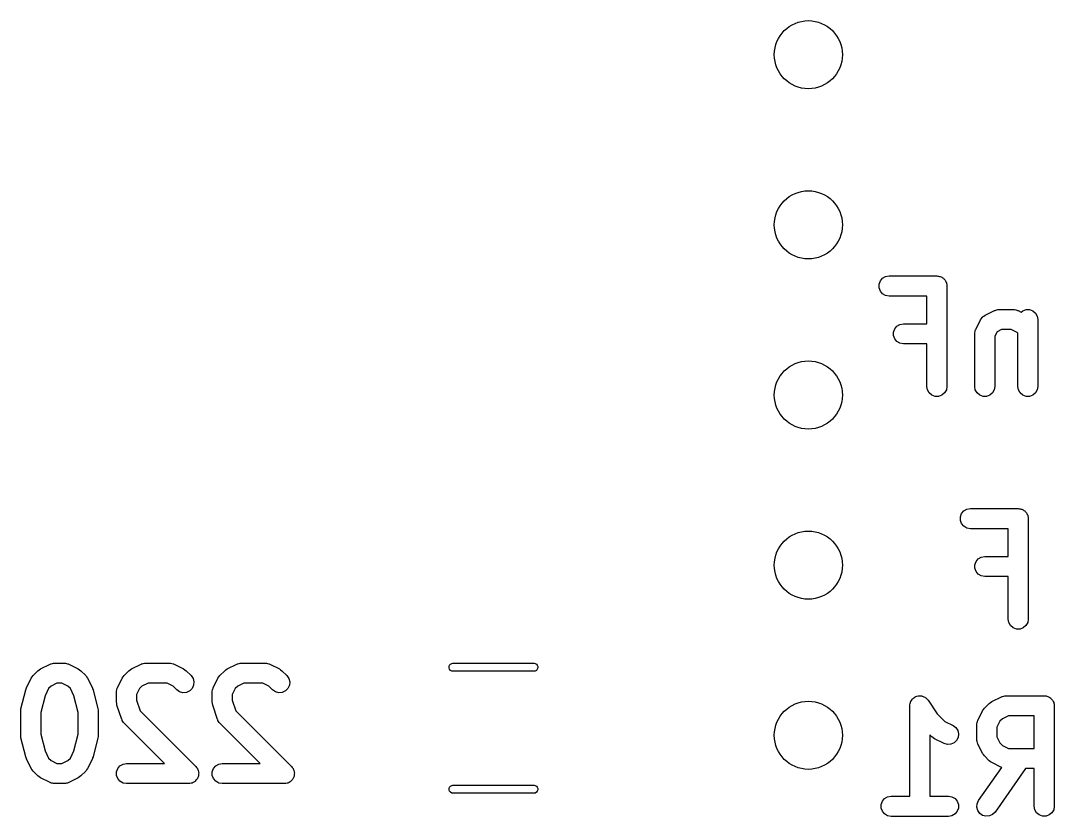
# Model space of a CAD drawing. Extents: x 81 to 161, y -172 to -32.
# Drawn here: x 127.69 to 143.12, y -82.62 to -70.74 of the extents above; entities that cross this region are included whole.
import ezdxf

# ---------------------------------------------------------------- set-up
doc = ezdxf.new("R2010")
doc.units = 0
doc.header["$MEASUREMENT"] = 0
doc.layers.add('BLACK', color=7, linetype='CONTINUOUS')

msp = doc.modelspace()

# ---------------------------------------------------------------- linework, layer by layer
at = {"layer": 'BLACK', "linetype": 'CONTINUOUS'}
for p, q in [((140.502, -74.6738), (140.52, -74.6249)), ((140.52, -74.6249), (140.553, -74.585)), ((140.553, -74.585), (140.598, -74.5589)), ((140.598, -74.5589), (140.65, -74.5499)), ((140.65, -74.5499), (141.364, -74.5499)), ((141.364, -74.5499), (141.377, -74.5521)), ((141.377, -74.5521), (141.39, -74.5521)), ((141.39, -74.5521), (141.402, -74.5566)), ((141.402, -74.5566), (141.415, -74.5589)), ((141.415, -74.5589), (141.426, -74.5655)), ((141.426, -74.5655), (141.439, -74.57)), ((141.439, -74.57), (141.449, -74.5784)), ((141.449, -74.5784), (141.46, -74.585)), ((141.46, -74.585), (141.469, -74.595)), ((141.469, -74.595), (141.479, -74.6034)), ((141.479, -74.6034), (141.485, -74.6148)), ((141.485, -74.6148), (141.494, -74.6249)), ((141.494, -74.6249), (141.498, -74.6372)), ((141.498, -74.6372), (141.505, -74.6486)), ((140.502, -74.7259), (140.502, -74.6738)), ((140.52, -74.7749), (140.502, -74.7259)), ((140.553, -74.8148), (140.52, -74.7749)), ((141.505, -74.6486), (141.507, -74.6615)), ((141.507, -74.6615), (141.512, -74.6738)), ((141.512, -74.6738), (141.512, -74.6869)), ((141.512, -74.6869), (141.514, -74.6999)), ((141.514, -74.6999), (141.514, -76.1999)), ((140.598, -74.8408), (140.553, -74.8148)), ((140.65, -74.8499), (140.598, -74.8408)), ((141.214, -74.8499), (140.65, -74.8499)), ((141.214, -75.2642), (141.214, -74.8499)), ((142.082, -75.1371), (142.225, -75.0657)), ((142.225, -75.0657), (142.234, -75.0632)), ((142.234, -75.0632), (142.241, -75.0589)), ((142.241, -75.0589), (142.258, -75.0559)), ((142.258, -75.0559), (142.275, -75.0508)), ((142.275, -75.0508), (142.284, -75.0514)), ((142.284, -75.0514), (142.292, -75.0499)), ((142.292, -75.0499), (142.507, -75.0499)), ((142.507, -75.0499), (142.515, -75.0514)), ((142.515, -75.0514), (142.524, -75.0508)), ((142.524, -75.0508), (142.541, -75.0559)), ((142.541, -75.0559), (142.558, -75.0589)), ((142.558, -75.0589), (142.565, -75.0632)), ((142.565, -75.0632), (142.574, -75.0657)), ((142.574, -75.0657), (142.622, -75.0899)), ((142.622, -75.0899), (142.646, -75.07)), ((142.646, -75.07), (142.695, -75.0521)), ((142.695, -75.0521), (142.747, -75.0521)), ((142.747, -75.0521), (142.796, -75.07)), ((142.796, -75.07), (142.836, -75.1034)), ((142.836, -75.1034), (142.862, -75.1486)), ((140.813, -75.2732), (140.864, -75.2642)), ((140.864, -75.2642), (141.214, -75.2642)), ((141.944, -75.3471), (142.015, -75.2042)), ((142.015, -75.2042), (142.028, -75.1865)), ((142.028, -75.1865), (142.041, -75.1682)), ((142.041, -75.1682), (142.044, -75.1657)), ((142.044, -75.1657), (142.046, -75.1624)), ((142.046, -75.1624), (142.065, -75.1502)), ((142.065, -75.1502), (142.082, -75.1371)), ((142.862, -75.1486), (142.871, -75.1999)), ((142.871, -75.1999), (142.871, -76.1999)), ((140.716, -75.3881), (140.734, -75.3392)), ((140.716, -75.4402), (140.716, -75.3881)), ((140.734, -75.3392), (140.767, -75.2992)), ((140.767, -75.2992), (140.813, -75.2732)), ((141.928, -75.4142), (141.93, -75.4056)), ((141.928, -76.1999), (141.928, -75.4142)), ((141.929, -75.397), (141.934, -75.3802)), ((141.93, -75.4056), (141.929, -75.397)), ((141.934, -75.3802), (141.937, -75.3628)), ((141.937, -75.3628), (141.941, -75.3554)), ((141.941, -75.3554), (141.944, -75.3471)), ((142.261, -75.3831), (142.228, -75.4496)), ((142.328, -75.3499), (142.261, -75.3831)), ((142.471, -75.3499), (142.328, -75.3499)), ((142.561, -75.3946), (142.471, -75.3499)), ((142.571, -75.4049), (142.561, -75.3946)), ((142.571, -76.1999), (142.571, -75.4049)), ((140.734, -75.4892), (140.716, -75.4402)), ((140.767, -75.5291), (140.734, -75.4892)), ((140.813, -75.5551), (140.767, -75.5291)), ((140.864, -75.5642), (140.813, -75.5551)), ((141.214, -75.5642), (140.864, -75.5642)), ((141.214, -76.1999), (141.214, -75.5642)), ((142.228, -75.4496), (142.228, -76.1999)), ((141.223, -76.2512), (141.214, -76.1999)), ((141.249, -76.2963), (141.223, -76.2512)), ((141.289, -76.3298), (141.249, -76.2963)), ((141.338, -76.3476), (141.289, -76.3298)), ((141.439, -76.3298), (141.39, -76.3476)), ((141.479, -76.2963), (141.439, -76.3298)), ((141.505, -76.2512), (141.479, -76.2963)), ((141.514, -76.1999), (141.505, -76.2512)), ((141.937, -76.2512), (141.928, -76.1999)), ((141.963, -76.2963), (141.937, -76.2512)), ((142.003, -76.3298), (141.963, -76.2963)), ((142.052, -76.3476), (142.003, -76.3298)), ((142.153, -76.3298), (142.104, -76.3476)), ((142.193, -76.2963), (142.153, -76.3298)), ((142.219, -76.2512), (142.193, -76.2963)), ((142.228, -76.1999), (142.219, -76.2512)), ((142.58, -76.2512), (142.571, -76.1999)), ((142.606, -76.2963), (142.58, -76.2512)), ((142.646, -76.3298), (142.606, -76.2963)), ((142.695, -76.3476), (142.646, -76.3298)), ((142.796, -76.3298), (142.747, -76.3476)), ((142.836, -76.2963), (142.796, -76.3298)), ((142.862, -76.2512), (142.836, -76.2963)), ((142.871, -76.1999), (142.862, -76.2512)), ((141.39, -76.3476), (141.338, -76.3476)), ((142.104, -76.3476), (142.052, -76.3476)), ((142.747, -76.3476), (142.695, -76.3476)), ((141.767, -78.0577), (141.812, -78.0316)), ((141.812, -78.0316), (141.863, -78.0226)), ((141.863, -78.0226), (142.578, -78.0226)), ((142.578, -78.0226), (142.59, -78.0249)), ((142.59, -78.0249), (142.604, -78.0249)), ((142.604, -78.0249), (142.616, -78.0293)), ((142.616, -78.0293), (142.629, -78.0316)), ((142.629, -78.0316), (142.64, -78.0382)), ((142.64, -78.0382), (142.653, -78.0427)), ((141.716, -78.1465), (141.733, -78.0976)), ((141.716, -78.1986), (141.716, -78.1465)), ((141.733, -78.0976), (141.767, -78.0577)), ((142.653, -78.0427), (142.663, -78.0511)), ((142.663, -78.0511), (142.674, -78.0577)), ((142.674, -78.0577), (142.682, -78.0677)), ((142.682, -78.0677), (142.692, -78.0762)), ((142.692, -78.0762), (142.699, -78.0875)), ((142.699, -78.0875), (142.707, -78.0976)), ((142.707, -78.0976), (142.712, -78.1099)), ((142.712, -78.1099), (142.719, -78.1213)), ((142.719, -78.1213), (142.721, -78.1342)), ((142.721, -78.1342), (142.725, -78.1465)), ((142.725, -78.1465), (142.725, -78.1596)), ((142.725, -78.1596), (142.728, -78.1726)), ((142.728, -78.1726), (142.728, -79.6726)), ((141.733, -78.2476), (141.716, -78.1986)), ((141.767, -78.2875), (141.733, -78.2476)), ((141.812, -78.3135), (141.767, -78.2875)), ((141.863, -78.3226), (141.812, -78.3135)), ((142.428, -78.3226), (141.863, -78.3226)), ((142.428, -78.7369), (142.428, -78.3226)), ((141.948, -78.8119), (141.981, -78.7719)), ((141.981, -78.7719), (142.026, -78.7459)), ((142.026, -78.7459), (142.078, -78.7369)), ((142.078, -78.7369), (142.428, -78.7369)), ((141.93, -78.8608), (141.948, -78.8119)), ((141.93, -78.9129), (141.93, -78.8608)), ((141.948, -78.9619), (141.93, -78.9129)), ((141.981, -79.0018), (141.948, -78.9619)), ((142.026, -79.0278), (141.981, -79.0018)), ((142.078, -79.0369), (142.026, -79.0278)), ((142.428, -79.0369), (142.078, -79.0369)), ((142.428, -79.6726), (142.428, -79.0369)), ((142.437, -79.7239), (142.428, -79.6726)), ((142.463, -79.769), (142.437, -79.7239)), ((142.719, -79.7239), (142.692, -79.769)), ((142.728, -79.6726), (142.719, -79.7239)), ((142.503, -79.8025), (142.463, -79.769)), ((142.552, -79.8203), (142.503, -79.8025)), ((142.604, -79.8203), (142.552, -79.8203)), ((142.653, -79.8025), (142.604, -79.8203)), ((142.692, -79.769), (142.653, -79.8025)), ((127.99, -80.4158), (128.133, -80.3444)), ((128.133, -80.3444), (128.141, -80.3419)), ((128.141, -80.3419), (128.149, -80.3376)), ((128.149, -80.3376), (128.166, -80.3346)), ((128.166, -80.3346), (128.183, -80.3296)), ((128.183, -80.3296), (128.191, -80.3301)), ((128.191, -80.3301), (128.2, -80.3286)), ((128.2, -80.3286), (128.343, -80.3286)), ((128.343, -80.3286), (128.351, -80.3301)), ((128.351, -80.3301), (128.36, -80.3296)), ((128.36, -80.3296), (128.377, -80.3346)), ((128.377, -80.3346), (128.394, -80.3376)), ((128.394, -80.3376), (128.402, -80.3419)), ((128.402, -80.3419), (128.41, -80.3444)), ((128.41, -80.3444), (128.553, -80.4158)), ((129.347, -80.4158), (129.49, -80.3444)), ((129.49, -80.3444), (129.498, -80.3419)), ((129.498, -80.3419), (129.506, -80.3376)), ((129.506, -80.3376), (129.523, -80.3346)), ((129.523, -80.3346), (129.54, -80.3296)), ((129.54, -80.3296), (129.549, -80.3301)), ((129.549, -80.3301), (129.557, -80.3286)), ((129.557, -80.3286), (129.914, -80.3286)), ((129.914, -80.3286), (129.923, -80.3301)), ((129.923, -80.3301), (129.931, -80.3296)), ((129.931, -80.3296), (129.948, -80.3346)), ((129.948, -80.3346), (129.966, -80.3376)), ((129.966, -80.3376), (129.973, -80.3419)), ((129.973, -80.3419), (129.981, -80.3444)), ((129.981, -80.3444), (130.124, -80.4158)), ((130.776, -80.4158), (130.919, -80.3444)), ((130.919, -80.3444), (130.927, -80.3419)), ((130.927, -80.3419), (130.934, -80.3376)), ((130.934, -80.3376), (130.952, -80.3346)), ((130.952, -80.3346), (130.969, -80.3296)), ((130.969, -80.3296), (130.977, -80.3301)), ((130.977, -80.3301), (130.986, -80.3286)), ((130.986, -80.3286), (131.343, -80.3286)), ((131.343, -80.3286), (131.351, -80.3301)), ((131.351, -80.3301), (131.36, -80.3296)), ((131.36, -80.3296), (131.377, -80.3346)), ((131.377, -80.3346), (131.394, -80.3376)), ((131.394, -80.3376), (131.402, -80.3419)), ((131.402, -80.3419), (131.41, -80.3444)), ((131.41, -80.3444), (131.553, -80.4158)), ((134.092, -80.3609), (134.106, -80.3447)), ((134.106, -80.3447), (134.124, -80.3341)), ((134.124, -80.3341), (134.14, -80.3314)), ((134.14, -80.3314), (135.354, -80.3314)), ((135.354, -80.3314), (135.37, -80.3341)), ((135.37, -80.3341), (135.388, -80.3447)), ((135.388, -80.3447), (135.402, -80.3609)), ((127.88, -80.5154), (127.951, -80.4439)), ((127.951, -80.4439), (127.971, -80.4302)), ((127.971, -80.4302), (127.99, -80.4158)), ((128.553, -80.4158), (128.572, -80.4301)), ((128.572, -80.4301), (128.592, -80.4439)), ((128.592, -80.4439), (128.663, -80.5154)), ((129.237, -80.5154), (129.308, -80.4439)), ((129.308, -80.4439), (129.328, -80.4301)), ((129.328, -80.4301), (129.347, -80.4158)), ((130.124, -80.4158), (130.144, -80.4301)), ((130.144, -80.4301), (130.163, -80.4439)), ((130.163, -80.4439), (130.235, -80.5154)), ((130.665, -80.5154), (130.737, -80.4439)), ((130.737, -80.4439), (130.756, -80.4301)), ((130.756, -80.4301), (130.776, -80.4158)), ((131.553, -80.4158), (131.572, -80.4301)), ((131.572, -80.4301), (131.592, -80.4439)), ((131.592, -80.4439), (131.663, -80.5154)), ((134.085, -80.3808), (134.092, -80.3609)), ((134.085, -80.402), (134.085, -80.3808)), ((134.092, -80.4219), (134.085, -80.402)), ((134.106, -80.4381), (134.092, -80.4219)), ((134.124, -80.4486), (134.106, -80.4381)), ((134.14, -80.4514), (134.124, -80.4486)), ((135.354, -80.4514), (134.14, -80.4514)), ((135.37, -80.4486), (135.354, -80.4514)), ((135.388, -80.4381), (135.37, -80.4486)), ((135.402, -80.4219), (135.388, -80.4381)), ((135.402, -80.3609), (135.409, -80.3808)), ((135.409, -80.402), (135.402, -80.4219)), ((135.409, -80.3808), (135.409, -80.402)), ((127.78, -80.6972), (127.852, -80.5543)), ((127.852, -80.5543), (127.866, -80.5351)), ((127.866, -80.5351), (127.88, -80.5154)), ((128.235, -80.6286), (128.146, -80.6733)), ((128.307, -80.6286), (128.235, -80.6286)), ((128.397, -80.6733), (128.307, -80.6286)), ((128.663, -80.5154), (128.677, -80.535)), ((128.677, -80.535), (128.691, -80.5543)), ((128.691, -80.5543), (128.763, -80.6972)), ((129.137, -80.6972), (129.209, -80.5543)), ((129.209, -80.5543), (129.223, -80.5351)), ((129.223, -80.5351), (129.237, -80.5154)), ((129.593, -80.6286), (129.503, -80.6733)), ((129.879, -80.6286), (129.593, -80.6286)), ((129.968, -80.6733), (129.879, -80.6286)), ((130.235, -80.5154), (130.265, -80.558)), ((130.273, -80.6602), (130.251, -80.7075)), ((130.265, -80.558), (130.278, -80.6084)), ((130.278, -80.6084), (130.273, -80.6602)), ((130.566, -80.6972), (130.637, -80.5543)), ((130.637, -80.5543), (130.652, -80.535)), ((130.652, -80.535), (130.665, -80.5154)), ((131.021, -80.6286), (130.932, -80.6733)), ((131.307, -80.6286), (131.021, -80.6286)), ((131.397, -80.6733), (131.307, -80.6286)), ((131.663, -80.5154), (131.693, -80.558)), ((131.702, -80.6603), (131.68, -80.7075)), ((131.693, -80.558), (131.707, -80.6084)), ((131.707, -80.6084), (131.702, -80.6603)), ((127.697, -81.0136), (127.769, -80.7279)), ((127.769, -80.7279), (127.775, -80.7129)), ((127.775, -80.7129), (127.78, -80.6972)), ((128.109, -80.7103), (128.056, -80.8166)), ((128.146, -80.6733), (128.109, -80.7103)), ((128.434, -80.7103), (128.397, -80.6733)), ((128.487, -80.8166), (128.434, -80.7103)), ((128.763, -80.6972), (128.767, -80.7129)), ((128.767, -80.7129), (128.774, -80.7279)), ((128.774, -80.7279), (128.846, -81.0136)), ((129.121, -80.7643), (129.123, -80.7558)), ((129.121, -80.9071), (129.121, -80.7643)), ((129.122, -80.7471), (129.127, -80.7303)), ((129.123, -80.7558), (129.122, -80.7471)), ((129.127, -80.7303), (129.13, -80.713)), ((129.13, -80.713), (129.135, -80.7055)), ((129.135, -80.7055), (129.137, -80.6972)), ((129.466, -80.7103), (129.421, -80.7997)), ((129.421, -80.7997), (129.421, -80.8828)), ((129.503, -80.6733), (129.466, -80.7103)), ((130.023, -80.7275), (129.968, -80.6733)), ((130.065, -80.7574), (130.023, -80.7275)), ((130.115, -80.7709), (130.065, -80.7574)), ((130.167, -80.7663), (130.115, -80.7709)), ((130.215, -80.7443), (130.167, -80.7663)), ((130.251, -80.7075), (130.215, -80.7443)), ((130.55, -80.7643), (130.552, -80.7558)), ((130.55, -80.9071), (130.55, -80.7643)), ((130.551, -80.7471), (130.556, -80.7303)), ((130.552, -80.7558), (130.551, -80.7471)), ((130.556, -80.7303), (130.559, -80.713)), ((130.559, -80.713), (130.563, -80.7055)), ((130.563, -80.7055), (130.566, -80.6972)), ((130.895, -80.7103), (130.85, -80.7997)), ((130.85, -80.7997), (130.85, -80.8828)), ((130.932, -80.6733), (130.895, -80.7103)), ((131.451, -80.7275), (131.397, -80.6733)), ((131.494, -80.7574), (131.451, -80.7275)), ((131.544, -80.7709), (131.494, -80.7574)), ((131.596, -80.7663), (131.544, -80.7709)), ((131.643, -80.7443), (131.596, -80.7663)), ((131.68, -80.7075), (131.643, -80.7443)), ((128.056, -80.8166), (127.993, -81.0685)), ((128.55, -81.0685), (128.487, -80.8166)), ((129.126, -80.9308), (129.121, -80.9071)), ((129.129, -80.9546), (129.126, -80.9308)), ((129.201, -81.1689), (129.129, -80.9546)), ((129.421, -80.8828), (129.474, -81.0404)), ((130.554, -80.9308), (130.55, -80.9071)), ((130.558, -80.9546), (130.554, -80.9308)), ((130.629, -81.1689), (130.558, -80.9546)), ((130.85, -80.8828), (130.903, -81.0404)), ((140.959, -80.9666), (140.96, -80.9584)), ((140.959, -82.3166), (140.959, -80.9666)), ((140.96, -80.9501), (140.965, -80.9329)), ((140.96, -80.9584), (140.96, -80.9501)), ((140.965, -80.9329), (140.968, -80.9153)), ((140.968, -80.9153), (140.972, -80.9081)), ((140.972, -80.9081), (140.975, -80.9001)), ((140.975, -80.9001), (140.985, -80.8857)), ((140.985, -80.8857), (140.994, -80.8702)), ((140.994, -80.8702), (141, -80.8648)), ((141, -80.8648), (141.005, -80.8581)), ((141.005, -80.8581), (141.02, -80.8482)), ((141.02, -80.8482), (141.034, -80.8367)), ((141.034, -80.8367), (141.042, -80.8338)), ((141.042, -80.8338), (141.049, -80.8292)), ((141.049, -80.8292), (141.066, -80.825)), ((141.066, -80.825), (141.083, -80.8188)), ((141.083, -80.8188), (141.091, -80.8188)), ((141.091, -80.8188), (141.099, -80.8169)), ((141.099, -80.8169), (141.117, -80.8188)), ((141.117, -80.8188), (141.135, -80.8188)), ((141.135, -80.8188), (141.143, -80.8217)), ((141.143, -80.8217), (141.151, -80.8226)), ((141.151, -80.8226), (141.167, -80.8305)), ((141.167, -80.8305), (141.184, -80.8367)), ((141.184, -80.8367), (141.19, -80.842)), ((141.19, -80.842), (141.198, -80.8457)), ((141.198, -80.8457), (141.21, -80.8586)), ((141.21, -80.8586), (141.224, -80.8702)), ((141.224, -80.8702), (141.228, -80.8774)), ((141.228, -80.8774), (141.234, -80.8834)), ((141.234, -80.8834), (141.368, -81.0853)), ((142.074, -81.0034), (142.146, -80.9319)), ((142.146, -80.9319), (142.165, -80.9181)), ((142.165, -80.9181), (142.185, -80.9038)), ((142.185, -80.9038), (142.328, -80.8324)), ((142.328, -80.8324), (142.336, -80.8299)), ((142.336, -80.8299), (142.343, -80.8256)), ((142.343, -80.8256), (142.361, -80.8226)), ((142.361, -80.8226), (142.378, -80.8176)), ((142.378, -80.8176), (142.386, -80.8181)), ((142.386, -80.8181), (142.395, -80.8166)), ((142.395, -80.8166), (142.966, -80.8166)), ((142.966, -80.8166), (142.979, -80.8188)), ((142.979, -80.8188), (142.992, -80.8188)), ((142.992, -80.8188), (143.005, -80.8233)), ((143.005, -80.8233), (143.017, -80.8256)), ((143.017, -80.8256), (143.029, -80.8322)), ((143.029, -80.8322), (143.041, -80.8367)), ((143.041, -80.8367), (143.051, -80.8451)), ((143.051, -80.8451), (143.063, -80.8517)), ((143.063, -80.8517), (143.071, -80.8617)), ((143.071, -80.8617), (143.081, -80.8702)), ((143.081, -80.8702), (143.088, -80.8815)), ((143.088, -80.8815), (143.096, -80.8916)), ((143.096, -80.8916), (143.101, -80.9039)), ((143.101, -80.9039), (143.107, -80.9153)), ((143.107, -80.9153), (143.109, -80.9282)), ((143.109, -80.9282), (143.114, -80.9405)), ((143.114, -80.9405), (143.114, -80.9536)), ((143.114, -80.9536), (143.116, -80.9666)), ((143.116, -80.9666), (143.116, -82.4666)), ((127.693, -81.05), (127.696, -81.0319)), ((127.693, -81.4071), (127.693, -81.05)), ((127.696, -81.0319), (127.697, -81.0136)), ((127.993, -81.0685), (127.993, -81.3887)), ((128.55, -81.3887), (128.55, -81.0685)), ((128.846, -81.0136), (128.847, -81.0319)), ((128.847, -81.0319), (128.85, -81.05)), ((128.85, -81.05), (128.85, -81.4071)), ((129.474, -81.0404), (130.306, -81.8725)), ((130.903, -81.0404), (131.735, -81.8725)), ((141.368, -81.0853), (141.484, -81.2004)), ((141.975, -81.1852), (142.046, -81.0423)), ((142.046, -81.0423), (142.061, -81.023)), ((142.061, -81.023), (142.074, -81.0034)), ((142.43, -81.1166), (142.341, -81.1613)), ((142.816, -81.1166), (142.43, -81.1166)), ((142.816, -81.6023), (142.816, -81.1166)), ((129.205, -81.1765), (129.201, -81.1689)), ((129.207, -81.1848), (129.205, -81.1765)), ((129.217, -81.1992), (129.207, -81.1848)), ((129.225, -81.2147), (129.217, -81.1992)), ((129.232, -81.2204), (129.225, -81.2147)), ((129.237, -81.2275), (129.232, -81.2204)), ((129.838, -81.8286), (129.237, -81.2275)), ((130.633, -81.1765), (130.629, -81.1689)), ((130.635, -81.1848), (130.633, -81.1765)), ((130.646, -81.1992), (130.635, -81.1848)), ((130.654, -81.2147), (130.646, -81.1992)), ((130.66, -81.2204), (130.654, -81.2147)), ((130.665, -81.2275), (130.66, -81.2204)), ((131.266, -81.8286), (130.665, -81.2275)), ((141.484, -81.2004), (141.605, -81.261)), ((141.605, -81.261), (141.646, -81.292)), ((141.959, -81.2523), (141.961, -81.2438)), ((141.959, -81.4666), (141.959, -81.2523)), ((141.96, -81.2351), (141.965, -81.2183)), ((141.961, -81.2438), (141.96, -81.2351)), ((141.965, -81.2183), (141.968, -81.201)), ((141.968, -81.201), (141.972, -81.1935)), ((141.972, -81.1935), (141.975, -81.1852)), ((142.304, -81.1983), (142.259, -81.2877)), ((142.341, -81.1613), (142.304, -81.1983)), ((127.696, -81.4252), (127.693, -81.4071)), ((127.697, -81.4435), (127.696, -81.4252)), ((127.993, -81.3887), (128.056, -81.6405)), ((128.487, -81.6405), (128.55, -81.3887)), ((128.847, -81.4252), (128.846, -81.4435)), ((128.85, -81.4071), (128.847, -81.4252)), ((141.289, -81.4298), (141.259, -81.4001)), ((141.259, -81.4001), (141.259, -82.3166)), ((141.308, -81.4436), (141.289, -81.4298)), ((141.646, -81.292), (141.675, -81.3355)), ((141.675, -81.3355), (141.687, -81.3862)), ((141.687, -81.3862), (141.681, -81.4379)), ((142.259, -81.2877), (142.259, -81.4312)), ((142.259, -81.4312), (142.304, -81.5206)), ((127.769, -81.7292), (127.697, -81.4435)), ((128.846, -81.4435), (128.774, -81.7292)), ((141.328, -81.4579), (141.308, -81.4436)), ((141.47, -81.5293), (141.328, -81.4579)), ((141.52, -81.5442), (141.47, -81.5293)), ((141.572, -81.541), (141.52, -81.5442)), ((141.62, -81.5203), (141.572, -81.541)), ((141.658, -81.4845), (141.62, -81.5203)), ((141.681, -81.4379), (141.658, -81.4845)), ((141.961, -81.4751), (141.959, -81.4666)), ((141.96, -81.4837), (141.961, -81.4751)), ((141.965, -81.5006), (141.96, -81.4837)), ((141.968, -81.5179), (141.965, -81.5006)), ((141.972, -81.5254), (141.968, -81.5179)), ((141.975, -81.5337), (141.972, -81.5254)), ((142.046, -81.6765), (141.975, -81.5337)), ((142.304, -81.5206), (142.341, -81.5576)), ((142.341, -81.5576), (142.43, -81.6023)), ((127.775, -81.7442), (127.769, -81.7292)), ((128.056, -81.6405), (128.109, -81.7469)), ((128.434, -81.7469), (128.487, -81.6405)), ((128.774, -81.7292), (128.767, -81.7442)), ((142.061, -81.6958), (142.046, -81.6765)), ((142.074, -81.7155), (142.061, -81.6958)), ((142.146, -81.7869), (142.074, -81.7155)), ((142.43, -81.6023), (142.816, -81.6023)), ((127.78, -81.7599), (127.775, -81.7442)), ((127.852, -81.9028), (127.78, -81.7599)), ((128.109, -81.7469), (128.146, -81.7839)), ((128.146, -81.7839), (128.235, -81.8286)), ((128.235, -81.8286), (128.307, -81.8286)), ((128.307, -81.8286), (128.397, -81.7839)), ((128.397, -81.7839), (128.434, -81.7469)), ((128.763, -81.7599), (128.691, -81.9028)), ((128.767, -81.7442), (128.763, -81.7599)), ((129.142, -81.9036), (129.175, -81.8637)), ((129.175, -81.8637), (129.22, -81.8376)), ((129.22, -81.8376), (129.271, -81.8286)), ((129.271, -81.8286), (129.838, -81.8286)), ((130.306, -81.8725), (130.317, -81.8886)), ((130.317, -81.8886), (130.33, -81.9036)), ((130.57, -81.9036), (130.604, -81.8637)), ((130.604, -81.8637), (130.649, -81.8376)), ((130.649, -81.8376), (130.7, -81.8286)), ((130.7, -81.8286), (131.266, -81.8286)), ((131.735, -81.8725), (131.746, -81.8886)), ((131.746, -81.8886), (131.758, -81.9036)), ((141.986, -82.3806), (142.331, -81.8875)), ((142.165, -81.8007), (142.146, -81.7869)), ((142.185, -81.815), (142.165, -81.8007)), ((142.328, -81.8864), (142.185, -81.815)), ((142.331, -81.8875), (142.328, -81.8864)), ((127.866, -81.9221), (127.852, -81.9028)), ((127.88, -81.9418), (127.866, -81.9221)), ((127.951, -82.0132), (127.88, -81.9418)), ((127.971, -82.027), (127.951, -82.0132)), ((127.99, -82.0413), (127.971, -82.027)), ((128.133, -82.1127), (127.99, -82.0413)), ((128.553, -82.0413), (128.41, -82.1127)), ((128.572, -82.027), (128.553, -82.0413)), ((128.592, -82.0132), (128.572, -82.027)), ((128.663, -81.9418), (128.592, -82.0132)), ((128.677, -81.9221), (128.663, -81.9418)), ((128.691, -81.9028), (128.677, -81.9221)), ((129.124, -81.9525), (129.142, -81.9036)), ((129.124, -82.0046), (129.124, -81.9525)), ((129.142, -82.0536), (129.124, -82.0046)), ((130.33, -81.9036), (130.332, -81.9098)), ((130.337, -82.0352), (130.33, -82.0536)), ((130.332, -81.9098), (130.336, -81.9152)), ((130.336, -81.9152), (130.341, -81.9341)), ((130.345, -82.0174), (130.337, -82.0352)), ((130.341, -81.9341), (130.348, -81.9525)), ((130.348, -82.0046), (130.345, -82.0108)), ((130.345, -82.0108), (130.345, -82.0174)), ((130.348, -81.9525), (130.348, -81.9591)), ((130.348, -81.9591), (130.349, -81.9655)), ((130.349, -81.9655), (130.348, -81.985)), ((130.348, -81.985), (130.348, -82.0046)), ((130.552, -81.9525), (130.57, -81.9036)), ((130.552, -82.0046), (130.552, -81.9525)), ((130.57, -82.0536), (130.552, -82.0046)), ((131.758, -81.9036), (131.761, -81.9098)), ((131.765, -82.0352), (131.758, -82.0536)), ((131.761, -81.9098), (131.765, -81.9152)), ((131.765, -81.9152), (131.77, -81.9341)), ((131.773, -82.0174), (131.765, -82.0352)), ((131.77, -81.9341), (131.776, -81.9525)), ((131.774, -82.0108), (131.773, -82.0174)), ((131.776, -82.0046), (131.774, -82.0108)), ((131.776, -81.9525), (131.776, -81.9591)), ((131.776, -81.9591), (131.778, -81.9655)), ((131.778, -81.9655), (131.776, -81.985)), ((131.776, -81.985), (131.776, -82.0046)), ((142.687, -81.9023), (142.232, -82.5526)), ((142.816, -81.9023), (142.687, -81.9023)), ((142.816, -82.4666), (142.816, -81.9023)), ((128.141, -82.1152), (128.133, -82.1127)), ((128.149, -82.1195), (128.141, -82.1152)), ((128.166, -82.1226), (128.149, -82.1195)), ((128.183, -82.1276), (128.166, -82.1226)), ((128.191, -82.1271), (128.183, -82.1276)), ((128.2, -82.1286), (128.191, -82.1271)), ((128.343, -82.1286), (128.2, -82.1286)), ((128.351, -82.1271), (128.343, -82.1286)), ((128.36, -82.1276), (128.351, -82.1271)), ((128.377, -82.1226), (128.36, -82.1276)), ((128.394, -82.1195), (128.377, -82.1226)), ((128.402, -82.1152), (128.394, -82.1195)), ((128.41, -82.1127), (128.402, -82.1152)), ((129.175, -82.0935), (129.142, -82.0536)), ((129.22, -82.1195), (129.175, -82.0935)), ((129.271, -82.1286), (129.22, -82.1195)), ((130.2, -82.1286), (129.271, -82.1286)), ((130.219, -82.1252), (130.2, -82.1286)), ((130.239, -82.1235), (130.219, -82.1252)), ((130.245, -82.1207), (130.239, -82.1235)), ((130.251, -82.1195), (130.245, -82.1207)), ((130.268, -82.1097), (130.251, -82.1195)), ((130.286, -82.1014), (130.268, -82.1097)), ((130.291, -82.0968), (130.286, -82.1014)), ((130.296, -82.0935), (130.291, -82.0968)), ((130.309, -82.0785), (130.296, -82.0935)), ((130.323, -82.0646), (130.309, -82.0785)), ((130.326, -82.0586), (130.323, -82.0646)), ((130.33, -82.0536), (130.326, -82.0586)), ((130.604, -82.0935), (130.57, -82.0536)), ((130.649, -82.1195), (130.604, -82.0935)), ((130.7, -82.1286), (130.649, -82.1195)), ((131.629, -82.1286), (130.7, -82.1286)), ((131.648, -82.1252), (131.629, -82.1286)), ((131.667, -82.1235), (131.648, -82.1252)), ((131.673, -82.1207), (131.667, -82.1235)), ((131.68, -82.1195), (131.673, -82.1207)), ((131.697, -82.1097), (131.68, -82.1195)), ((131.715, -82.1014), (131.697, -82.1097)), ((131.719, -82.0968), (131.715, -82.1014)), ((131.725, -82.0935), (131.719, -82.0968)), ((131.738, -82.0785), (131.725, -82.0935)), ((131.751, -82.0646), (131.738, -82.0785)), ((131.754, -82.0586), (131.751, -82.0646)), ((131.758, -82.0536), (131.754, -82.0586)), ((134.085, -82.2008), (134.092, -82.1809)), ((134.085, -82.222), (134.085, -82.2008)), ((134.092, -82.1809), (134.106, -82.1647)), ((134.106, -82.1647), (134.124, -82.1541)), ((134.124, -82.1541), (134.14, -82.1514)), ((134.14, -82.1514), (135.354, -82.1514)), ((135.354, -82.1514), (135.37, -82.1541)), ((135.37, -82.1541), (135.388, -82.1647)), ((135.388, -82.1647), (135.402, -82.1809)), ((135.402, -82.1809), (135.409, -82.2008)), ((135.409, -82.2008), (135.409, -82.222)), ((134.092, -82.2419), (134.085, -82.222)), ((134.106, -82.2581), (134.092, -82.2419)), ((134.124, -82.2686), (134.106, -82.2581)), ((134.14, -82.2714), (134.124, -82.2686)), ((135.354, -82.2714), (134.14, -82.2714)), ((135.37, -82.2686), (135.354, -82.2714)), ((135.388, -82.2581), (135.37, -82.2686)), ((135.402, -82.2419), (135.388, -82.2581)), ((135.409, -82.222), (135.402, -82.2419)), ((140.551, -82.3916), (140.584, -82.3517)), ((140.584, -82.3517), (140.629, -82.3256)), ((140.629, -82.3256), (140.68, -82.3166)), ((140.68, -82.3166), (140.959, -82.3166)), ((141.259, -82.3166), (141.538, -82.3166)), ((141.538, -82.3166), (141.589, -82.3256)), ((141.589, -82.3256), (141.634, -82.3517)), ((141.634, -82.3517), (141.667, -82.3916)), ((140.533, -82.4405), (140.551, -82.3916)), ((140.533, -82.4926), (140.533, -82.4405)), ((140.551, -82.5416), (140.533, -82.4926)), ((141.667, -82.3916), (141.685, -82.4405)), ((141.685, -82.4926), (141.667, -82.5416)), ((141.685, -82.4405), (141.685, -82.4926)), ((141.96, -82.4797), (141.964, -82.4278)), ((141.973, -82.53), (141.96, -82.4797)), ((141.964, -82.4278), (141.986, -82.3806)), ((142.825, -82.5179), (142.816, -82.4666)), ((143.116, -82.4666), (143.107, -82.5179)), ((140.584, -82.5815), (140.551, -82.5416)), ((140.629, -82.6075), (140.584, -82.5815)), ((140.68, -82.6166), (140.629, -82.6075)), ((141.538, -82.6166), (140.68, -82.6166)), ((141.589, -82.6075), (141.538, -82.6166)), ((141.634, -82.5815), (141.589, -82.6075)), ((141.667, -82.5416), (141.634, -82.5815)), ((142.003, -82.5727), (141.973, -82.53)), ((142.046, -82.6025), (142.003, -82.5727)), ((142.096, -82.616), (142.046, -82.6025)), ((142.148, -82.6115), (142.096, -82.616)), ((142.195, -82.5894), (142.148, -82.6115)), ((142.232, -82.5526), (142.195, -82.5894)), ((142.851, -82.563), (142.825, -82.5179)), ((142.891, -82.5965), (142.851, -82.563)), ((142.94, -82.6143), (142.891, -82.5965)), ((142.992, -82.6143), (142.94, -82.6143)), ((143.041, -82.5965), (142.992, -82.6143)), ((143.081, -82.563), (143.041, -82.5965)), ((143.107, -82.5179), (143.081, -82.563))]:
    msp.add_line(p, q, dxfattribs=at)
at = {"layer": 'BLACK'}
for centre in [(139.446, -71.247), (139.446, -71.247), (139.446, -73.787), (139.446, -73.787), (139.446, -76.327), (139.446, -76.327), (139.446, -78.867), (139.446, -78.867), (139.446, -81.407), (139.446, -81.407)]:
    msp.add_circle(centre, 0.508, dxfattribs=at)

doc.saveas('drawing.dxf')
